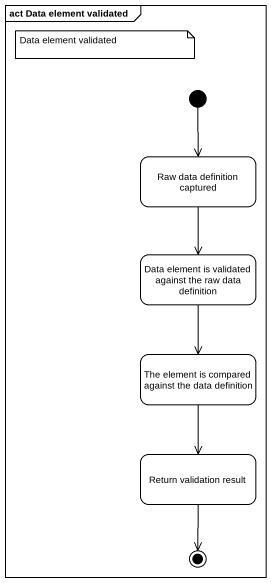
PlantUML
@startuml
mainframe act Data element validated
hide empty description
state "Raw data definition captured" as Raw_data_definition_captured
state "Data element is validated against the raw data definition" as Data_element_is_validated
state "The element is compared against the data definition" as The_element_is_compared
state "Return validation result" as Return_validation_result
[*] --> Raw_data_definition_captured
Raw_data_definition_captured --> Data_element_is_validated
Data_element_is_validated --> The_element_is_compared
The_element_is_compared --> Return_validation_result
Return_validation_result --> [*]
note as N1
  Data element validated
end note
@enduml
